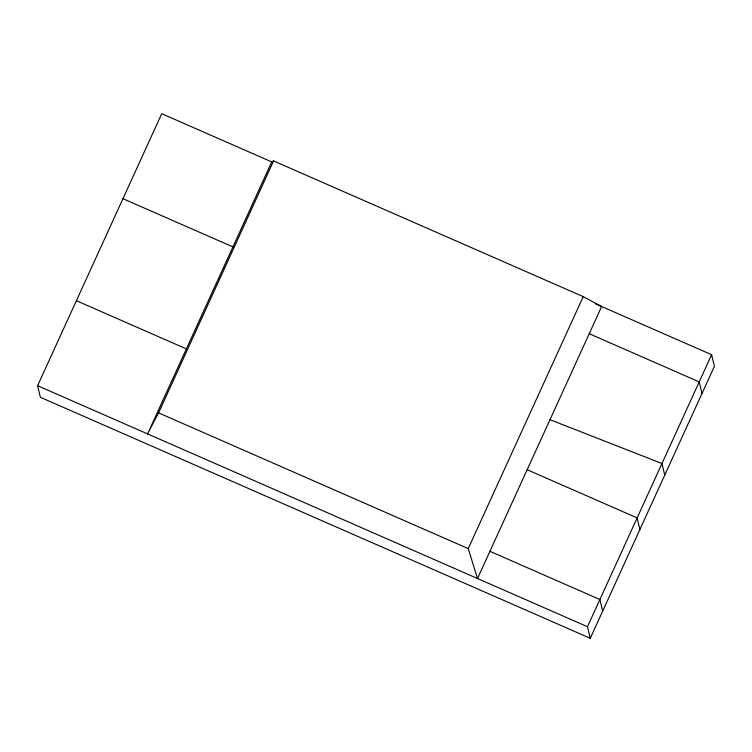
<?xml version="1.0" encoding="UTF-8"?>
<svg xmlns="http://www.w3.org/2000/svg" width="752" height="752" viewBox="0 0 752 752"><rect width="100%" height="100%" fill="white"/><g stroke="black" fill="none" stroke-linecap="round" stroke-linejoin="round"><path stroke-width="1.13" d="M595.199 303.686L711.618 354.718L714.4 366.299L590.254 638.298L40.382 397.282L37.6 385.701L161.746 113.702L271.726 161.906L273.568 160.919L583.232 296.645L601.647 306.515L477.501 578.514L468.233 548.612L583.232 296.645M271.726 161.906L147.571 433.904L158.569 412.876L273.568 160.919M590.254 638.298L587.472 626.717L711.618 354.718M549.985 419.691L661.957 463.514L664.74 475.095M589.23 333.709L699.2 381.913L701.983 393.503M122.952 198.697L232.923 246.9M527.152 469.709L637.132 517.912L639.914 529.502M76.394 300.697L186.374 348.9M489.909 551.31L599.889 599.513L602.662 611.094M158.569 412.876L468.233 548.612M37.6 385.701L587.472 626.717"/></g></svg>
